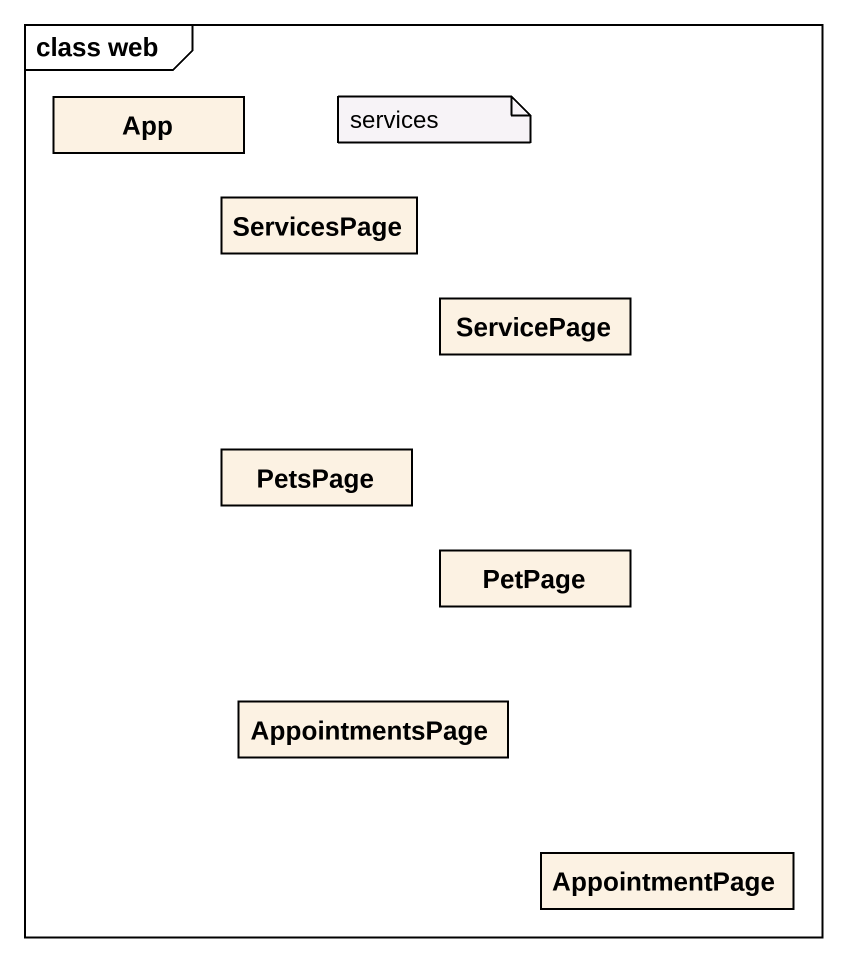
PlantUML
@startuml
mainframe class web
hide circle
hide empty members
class App
class ServicesPage
class ServicePage
class PetsPage
class PetPage
class AppointmentsPage
class AppointmentPage
note as N1
  services
end note
@enduml
